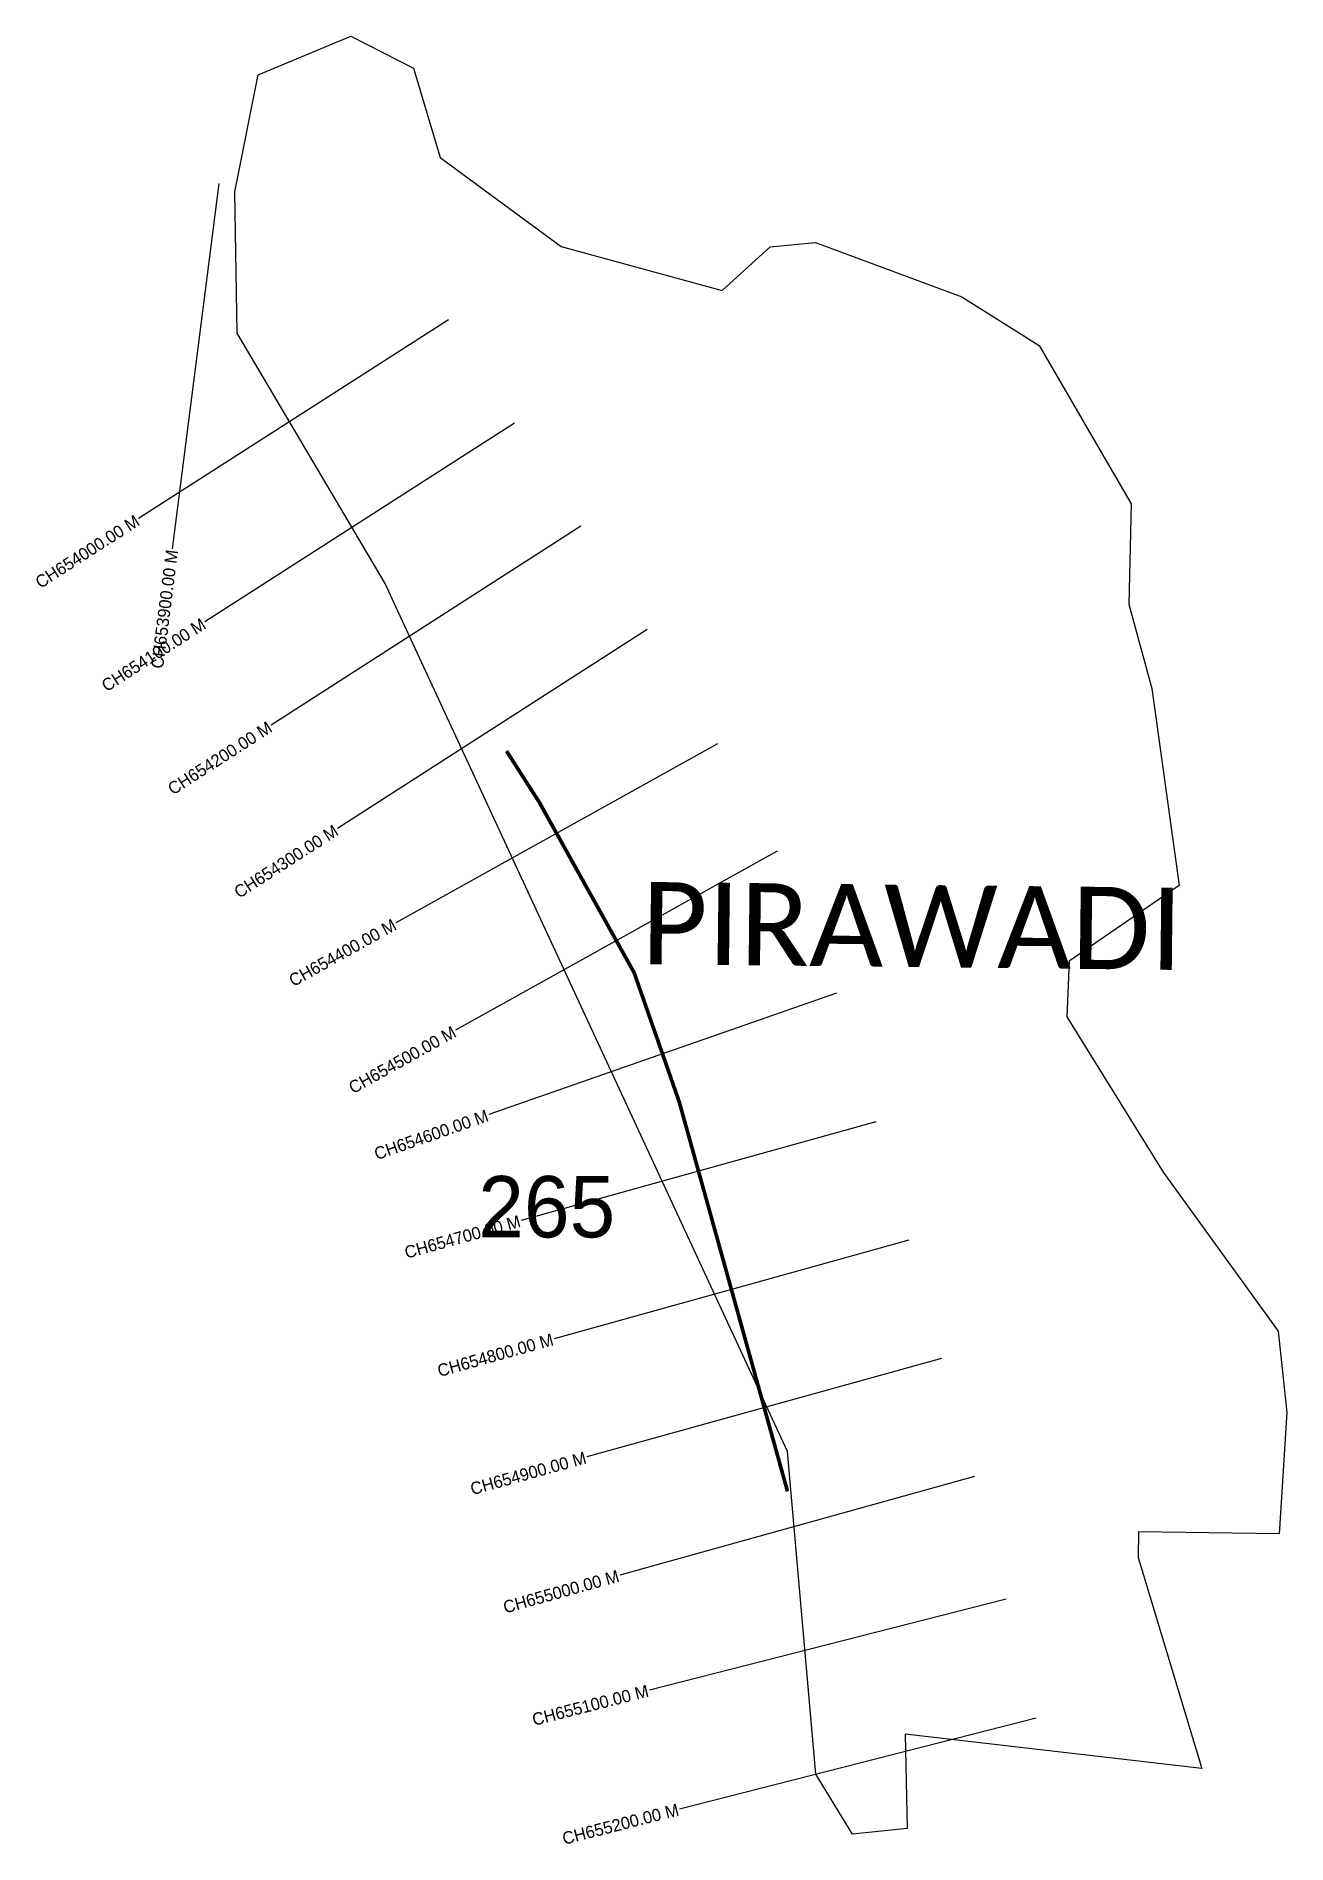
# Model space of a CAD drawing. Header units: metres. Extents: x 332591 to 333610, y 1790385 to 1791858.
import ezdxf
from ezdxf.enums import TextEntityAlignment as Align

# ---------------------------------------------------------------- set-up
doc = ezdxf.new("R2010")
doc.units = ezdxf.units.M
for name, color, linetype in [('ARTIFICIALLY PROTECTED', 4, 'Continuous'), ('CS', 134, 'Continuous'), ('CSMark', 6, 'Continuous'), ('VILLAGE NAME', 250, 'Continuous')]:
    doc.layers.add(name, color=color, linetype=linetype)

msp = doc.modelspace()

# ---------------------------------------------------------------- linework, layer by layer
at = {"color": 6}
msp.add_lwpolyline([(332771.5, 1791826.3), (332847, 1791857.8), (332898.1, 1791831.7), (332920, 1791759), (333018.6, 1791686.5), (333149.7, 1791650.4), (333188.8, 1791686.1), (333225.9, 1791689.7), (333345.1, 1791645.3), (333408, 1791605.7), (333483.1, 1791476.8), (333481.2, 1791394.8), (333499.9, 1791326.1), (333522.3, 1791165.6), (333432.7, 1791103.9), (333430.7, 1791058.5), (333509.1, 1790932), (333602.8, 1790802.4), (333610, 1790736.2), (333603.8, 1790637.2), (333489.1, 1790639), (333488.9, 1790618), (333540.7, 1790446.1), (333298.9, 1790474), (333300.6, 1790397.1), (333256.1, 1790392.5), (333226.2, 1790441.4), (333203, 1790704.4), (332884.1, 1791392.1), (332875.2, 1791411.7), (332754.5, 1791615.7), (332752.4, 1791730.9), (332771.5, 1791826.3)], dxfattribs=at)
at = {"layer": 'ARTIFICIALLY PROTECTED', "const_width": 3, "flags": 128}
msp.add_lwpolyline([(332974, 1791275.2), (333000.6, 1791233.6), (333078, 1791094.6), (333114.7, 1790989.5), (333160.2, 1790825.9), (333203, 1790671.9)], dxfattribs=at)
at = {"layer": 'CS'}
for p, q in [((332739.5, 1791737.7), (332701.5, 1791440.1)), ((332926.6, 1791626.7), (332674.1, 1791464.6)), ((332980.6, 1791542.5), (332728.1, 1791380.5)), ((333034.6, 1791458.4), (332782.2, 1791296.3)), ((333088.6, 1791374.2), (332836.2, 1791212.1)), ((333145.9, 1791281), (332883.8, 1791135.1)), ((333194.6, 1791193.7), (332932.4, 1791047.7)), ((333242.8, 1791077.8), (332959.5, 1790979)), ((333275, 1790973), (332985.9, 1790892.6)), ((333301.8, 1790876.7), (333012.7, 1790796.3)), ((333328.6, 1790780.3), (333039.5, 1790700)), ((333355.4, 1790684), (333066.3, 1790603.6)), ((333381.1, 1790584), (333090.4, 1790509.9)), ((333405.8, 1790487.1), (333115.1, 1790413))]:
    msp.add_line(p, q, dxfattribs=at)

# ---------------------------------------------------------------- texts
at = {"insert": (332951, 1790928.9), "char_height": 50, "attachment_point": 1}
msp.add_mtext_dynamic_manual_height_columns('265', width=84.374, gutter_width=1, heights=[74.2], dxfattribs=at)
at = {"layer": 'CSMark'}
for s, rotation, p in [('CH654000.00 M', 32.6965, (332673.3, 1791464.1)), ('CH653900.00 M', 82.7128, (332701.4, 1791439.2)), ('CH654100.00 M', 32.6965, (332727.3, 1791379.9)), ('CH654200.00 M', 32.6965, (332781.3, 1791295.8)), ('CH654300.00 M', 32.6965, (332835.3, 1791211.6)), ('CH654400.00 M', 29.1003, (332882.9, 1791134.6)), ('CH654500.00 M', 29.1003, (332931.6, 1791047.3)), ('CH654600.00 M', 19.2407, (332958.6, 1790978.6)), ('CH654700.00 M', 15.5428, (332985, 1790892.4)), ('CH654800.00 M', 15.5428, (333011.8, 1790796)), ('CH654900.00 M', 15.5428, (333038.6, 1790699.7)), ('CH655000.00 M', 15.5428, (333065.4, 1790603.3)), ('CH655100.00 M', 14.2904, (333089.5, 1790509.7)), ('CH655200.00 M', 14.2904, (333114.1, 1790412.8))]:
    msp.add_text(s, height=10, rotation=rotation, dxfattribs=at).set_placement(p, align=Align.MIDDLE_RIGHT)
at = {"layer": 'VILLAGE NAME', "insert": (333084.3, 1791168.6), "char_height": 66.988, "attachment_point": 1, "rotation": 359.3742}
msp.add_mtext_dynamic_manual_height_columns('{\\fCalibri|b0|i0|c0|p34;PIRAWADI}', width=661.026, gutter_width=334.9, heights=[0], dxfattribs=at)

doc.saveas('drawing.dxf')
